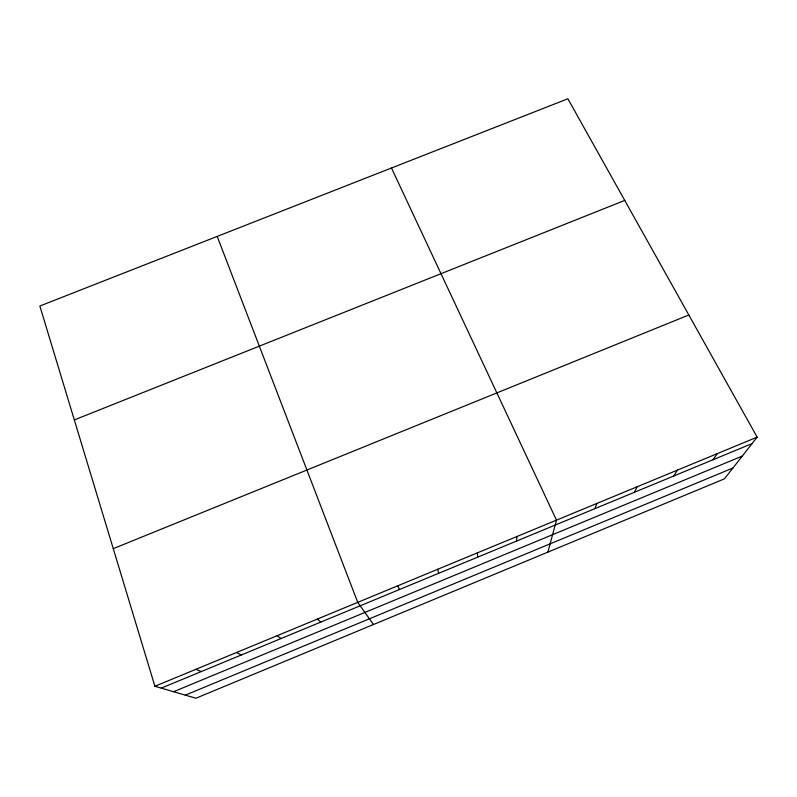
<?xml version="1.0" encoding="UTF-8"?>
<svg xmlns="http://www.w3.org/2000/svg" width="797" height="797" viewBox="0 0 797 797"><rect width="100%" height="100%" fill="white"/><g stroke="black" fill="none" stroke-linecap="round" stroke-linejoin="round"><path stroke-width="1.2" d="M516.466 541.113L517.054 536.461M547.898 552.122L556.485 520.142L391.476 168.008M594.861 508.665L596.943 503.405M634.402 492.297L637.241 486.738M673.794 475.988L677.38 470.13M713.016 459.749L717.34 453.603M757.15 437.135L724.433 478.838L195.923 698.232L154.907 686.267L39.85 306.018L567.882 98.768L757.15 437.135L154.907 686.267M173.587 691.716L742.286 456.083M185.332 695.143L732.901 468.038M161.273 688.12L752.089 443.58M113.264 548.645L688.817 314.984M74.32 419.929L624.738 200.416M195.803 669.35L201.362 671.532M236.53 652.504L241.302 654.995M277.087 635.727L281.082 638.536M317.485 619.01L320.703 622.138M373.474 624.529L357.723 602.373L217.202 236.41M397.793 585.795L399.466 589.531M437.702 569.277L438.619 573.332M477.453 552.839L477.622 557.183"/></g></svg>
